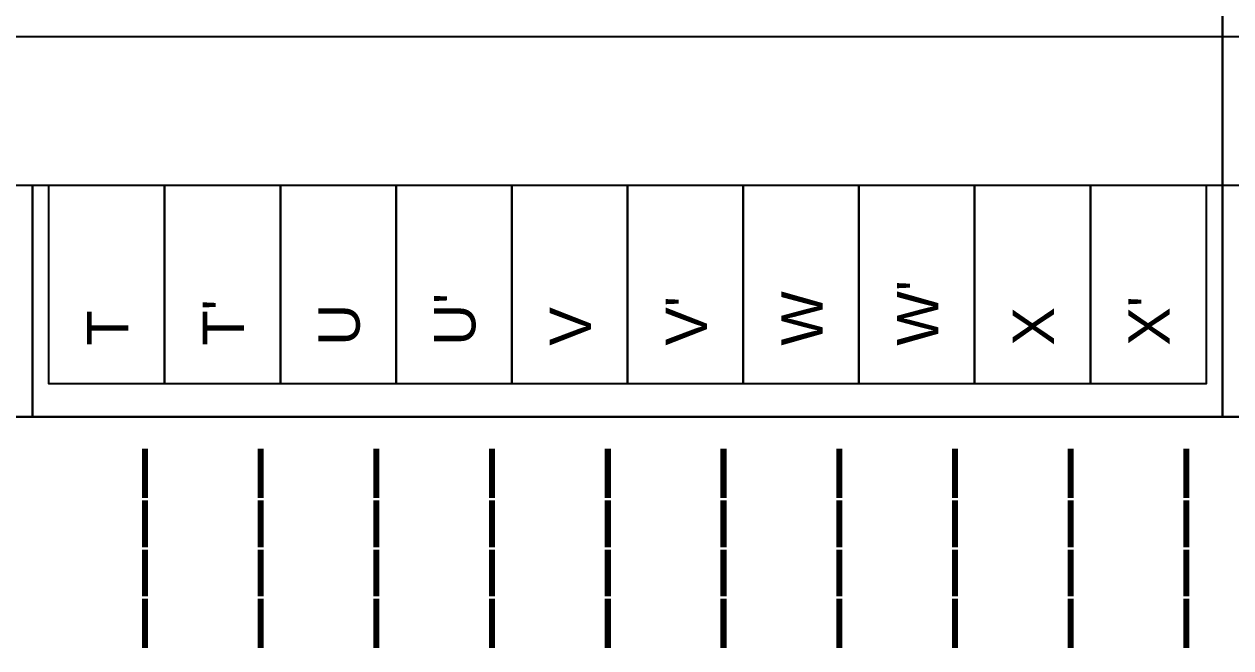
# Model space of a CAD drawing. Header units: millimetres. Extents: x 2151 to 5908, y -441 to 3322.
# Drawn here: x 3345.5 to 3418.5, y 1872.6 to 1910.3 of the extents above; entities that cross this region are included whole.
import ezdxf

# ---------------------------------------------------------------- set-up
doc = ezdxf.new("R2010")
doc.units = ezdxf.units.MM
doc.layers.add('Gehäuse', color=7, linetype='Continuous')
doc.layers.add('Klemmen', color=7, linetype='Continuous')
doc.styles.add('ARIAL', font='arial.ttf')
doc.styles.add('CP_SIGNAL', font='cp_simplex.shx')

# ---------------------------------------------------------------- blocks, each defined once
blk = doc.blocks.new('Gehäuse_12_TE1')
at = {"layer": 'Gehäuse'}
for p, q in [((0, 23), (216, 23)), ((0, 14), (216, 14))]:
    blk.add_line(p, q, dxfattribs=at)
for points in [[(0, 0), (216, 0), (216, 91), (0, 91)], [(0, 14), (72, 14), (72, 0), (0, 0)], [(72, 14), (144, 14), (144, 0), (72, 0)], [(144, 14), (216, 14), (216, 0), (144, 0)]]:
    blk.add_lwpolyline(points, close=True, dxfattribs=at)
blk = doc.blocks.new('*U101')
at = {"layer": 'Klemmen'}
for points in [[(-35, 0), (-28, 0), (-28, -12), (-35, -12)], [(-28, 0), (-21, 0), (-21, -12), (-28, -12)], [(-21, 0), (-14, 0), (-14, -12), (-21, -12)], [(-14, 0), (-7, 0), (-7, -12), (-14, -12)], [(-7, 0), (0, 0), (0, -12), (-7, -12)], [(0, 0), (7, 0), (7, -12), (0, -12)], [(7, 0), (14, 0), (14, -12), (7, -12)], [(14, 0), (21, 0), (21, -12), (14, -12)], [(21, 0), (28, 0), (28, -12), (21, -12)], [(28, 0), (35, 0), (35, -12), (28, -12)]]:
    blk.add_lwpolyline(points, close=True, dxfattribs=at)
at = {"layer": 'Klemmen', "style": 'ARIAL'}
for tag, p in [('10', (32.8, -9.7)), ('1', (-30.2, -9.7)), ('2', (-23.2, -9.7)), ('3', (-16.2, -9.7)), ('4', (-9.2, -9.7)), ('5', (-2.2, -9.7)), ('6', (4.8, -9.7)), ('7', (11.8, -9.7)), ('8', (18.8, -9.7)), ('9', (25.8, -9.7))]:
    blk.add_attdef(tag, p, '', height=2.5, rotation=90, dxfattribs=at)
blk = doc.blocks.new('AKS-2416.03')
at = {"layer": 'Gehäuse'}
blk.add_blockref('Gehäuse_12_TE1', (0, 0), dxfattribs=at)
blk.add_blockref('*U101', (180, 14), dxfattribs=at).add_auto_attribs({'1': 'T', '2': "T'", '3': 'U', '4': "U'", '5': 'V', '6': "V'", '7': 'W', '8': "W'", '9': 'X', '10': "X'"})
blk = doc.blocks.new('MDT_CAD_AKS-241603')
blk.add_blockref('AKS-2416.03', (10, 10))

msp = doc.modelspace()

# ---------------------------------------------------------------- block references
for p in [(3192.016, 1876.54), (3408.016, 1876.54)]:
    msp.add_blockref('MDT_CAD_AKS-241603', p)

# ---------------------------------------------------------------- texts
at = {"char_height": 4, "width": 50, "attachment_point": 6, "rotation": 90, "style": 'CP_SIGNAL'}
for insert in [(3350.432, 1886.54), (3357.432, 1886.54), (3364.432, 1886.54), (3371.432, 1886.54), (3378.432, 1886.54), (3385.432, 1886.54), (3392.432, 1886.54), (3399.432, 1886.54), (3406.432, 1886.54), (3413.432, 1886.54)]:
    msp.add_mtext('\\pxi0,l1,r0.5,qr;____', dxfattribs=dict(at, insert=insert))

doc.saveas('drawing.dxf')
